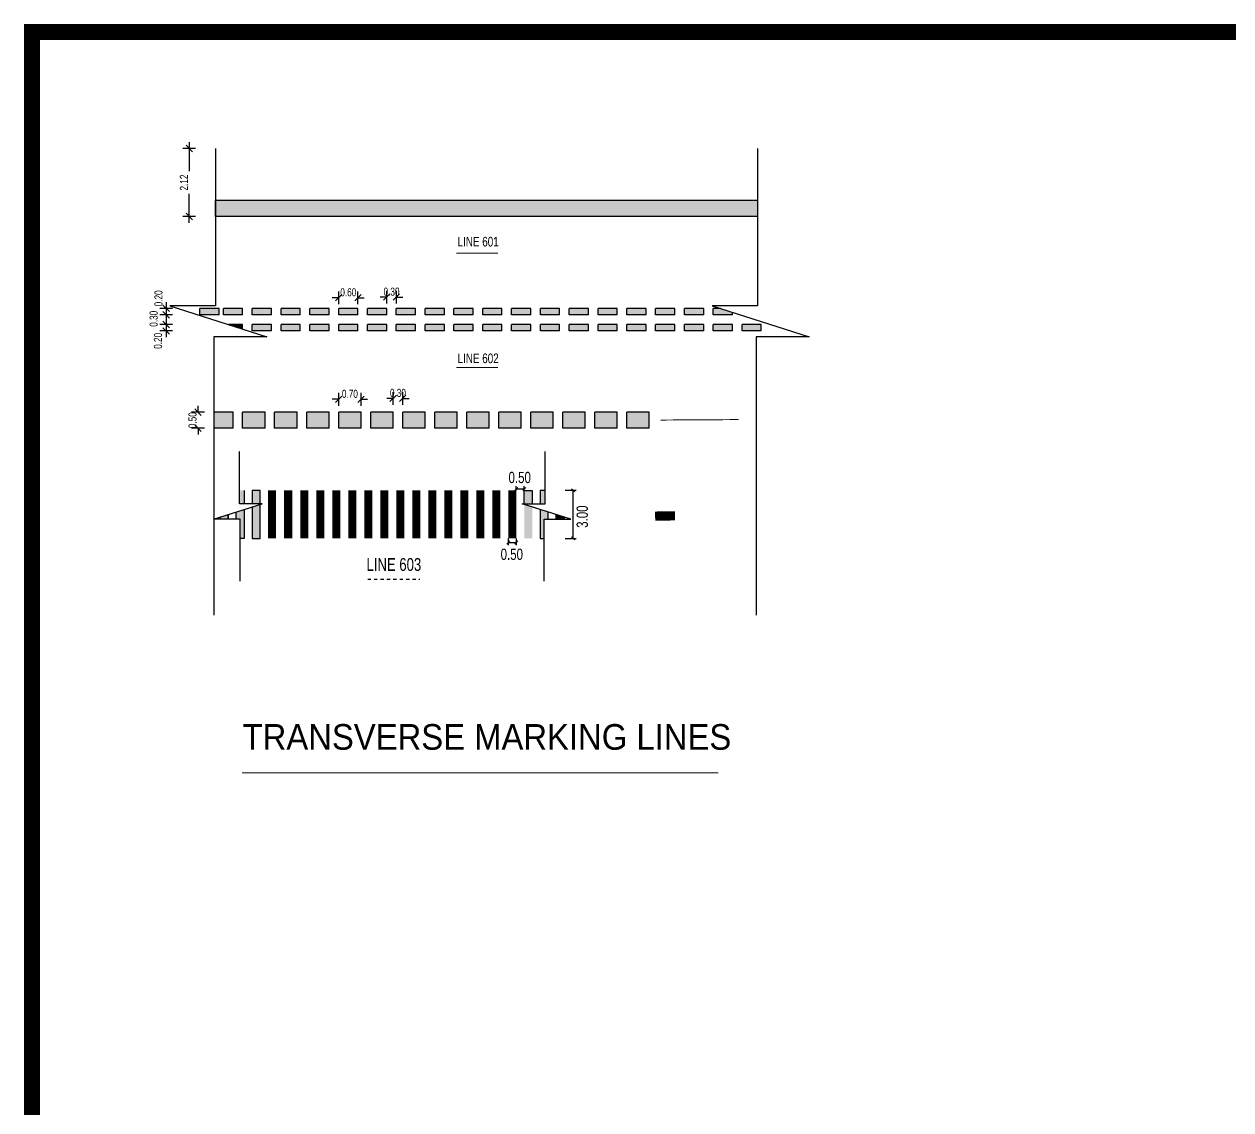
# Model space of a CAD drawing. Header units: metres. Extents: x 427982 to 431722, y 2905273 to 2906993.
# Drawn here: x 430041.7 to 430418.6, y 2906294.7 to 2906633.9 of the extents above; entities that cross this region are included whole.
import ezdxf
from ezdxf.lldxf.tags import DXFTag

# ---------------------------------------------------------------- set-up
doc = ezdxf.new("R2010")
doc.units = ezdxf.units.M
for name, pattern in [('604', [0.9, 0, -0.2, 0.7]), ('PEDESTRIAN_0_5_0_5', [1, 0.5, -0.5]), ('TI-620 150-200', [2, 1, -1])]:
    doc.linetypes.add(name, pattern=pattern)
for name, color, linetype in [('6_HAHI_Hatch Details 1.1', 7, 'Continuous'), ('MARKING', 7, 'Continuous'), ('SGN', 4, 'Continuous'), ('TI-DETAILS', 7, 'Continuous'), ('TI-Dim 1000', 7, 'Continuous'), ('TI-MARKING', 7, 'Continuous'), ('TI-Text', 7, 'TI_PV')]:
    doc.layers.add(name, color=color, linetype=linetype)
doc.layers.add('ART-MARKING', color=7, linetype='Continuous', lineweight=0)
doc.styles.add('DIM', font='simplex.shx')
doc.styles.add('JEREC', font='swisscl.ttf')
tags = doc.linetypes.add('TI_PV', pattern='A,48.055559,-0.517141,["P V",DIM,S=1.25,R=0,X=0,Y=-0.588432],-4.036816,22.390484', length=75).pattern_tags.tags
tags[6] = DXFTag(74, 10)
doc.dimstyles.new('TI 1000', dxfattribs={"dimtxt": 1.5, "dimasz": 1.25, "dimexe": 0.5, "dimexo": 0.5, "dimgap": 1, "dimtad": 0, "dimzin": 0, "dimdsep": 46, "dimtxsty": 'DIM', "dimblk": 'OBLIQUE', "dimcen": 0, "dimdle": 0.5, "dimclrd": 256, "dimclre": 256, "dimclrt": 256, "dimadec": 0, "dimazin": 0, "dimtfac": 1, "dimtix": 1, "dimtofl": 0, "dimtmove": 2, "dimatfit": 3, "dimldrblk": 'OBLIQUE', "dimfxl": 1, "dimfxlon": 1, "dimtvp": 0.666667, "dimtolj": 1, "dimtzin": 0, "dimlwd": -1, "dimlwe": -1, "dimarcsym": 0})

# ---------------------------------------------------------------- blocks, each defined once
blk = doc.blocks.new('_OBLIQUE')
at = {"color": 0, "linetype": 'ByBlock'}
blk.add_line((-0.5, -0.5), (0.5, 0.5), dxfattribs=at)
blk = doc.blocks.new('*D202')
at = {"layer": 'Defpoints', "color": 0, "transparency": 16777216}
for p in [(430101.41, 2906595.07), (430093.25, 2906573.82), (430101.41, 2906573.82)]:
    blk.add_point(p, dxfattribs=at)
at = {"layer": 'TI-Dim 1000', "transparency": 16777216}
for p, q in [((430093.25, 2906597.07), (430093.25, 2906588.01)), ((430095.25, 2906595.07), (430091.25, 2906595.07)), ((430093.25, 2906571.82), (430093.25, 2906580.87)), ((430095.25, 2906573.82), (430091.25, 2906573.82))]:
    blk.add_line(p, q, dxfattribs=at)
at = {"layer": 'TI-Dim 1000', "transparency": 16777216, "xscale": 2, "yscale": 2, "zscale": 2}
for p, rotation in [((430093.25, 2906595.07), 90), ((430093.25, 2906573.82), 270)]:
    blk.add_blockref('_OBLIQUE', p, dxfattribs=dict(at, rotation=rotation))
at = {"layer": 'TI-Dim 1000', "transparency": 16777216, "insert": (430091.57, 2906584.44), "char_height": 2.5, "attachment_point": 5, "rotation": 90, "style": 'JEREC'}
blk.add_mtext('\\A1;2.12', dxfattribs=at)
blk = doc.blocks.new('*D203')
at = {"layer": 'Defpoints', "color": 0, "transparency": 16777216}
for p in [(430145.94, 2906548.42), (430139.94, 2906545.08), (430145.94, 2906545.08)]:
    blk.add_point(p, dxfattribs=at)
at = {"layer": 'TI-Dim 1000', "transparency": 16777216}
for p, q in [((430139.94, 2906548.42), (430137.94, 2906548.42)), ((430139.94, 2906546.42), (430139.94, 2906550.42)), ((430145.94, 2906546.42), (430145.94, 2906550.42)), ((430145.94, 2906548.42), (430147.94, 2906548.42))]:
    blk.add_line(p, q, dxfattribs=at)
at = {"layer": 'TI-Dim 1000', "transparency": 16777216, "xscale": 2, "yscale": 2, "zscale": 2}
blk.add_blockref('_OBLIQUE', (430139.94, 2906548.42), dxfattribs=at)
at = {"layer": 'TI-Dim 1000', "transparency": 16777216, "xscale": 2, "yscale": 2, "zscale": 2, "rotation": 180}
blk.add_blockref('_OBLIQUE', (430145.94, 2906548.42), dxfattribs=at)
at = {"layer": 'TI-Dim 1000', "transparency": 16777216, "insert": (430142.94, 2906550.12), "char_height": 2.5, "attachment_point": 5, "style": 'JEREC'}
blk.add_mtext('\\A1;0.60', dxfattribs=at)
blk = doc.blocks.new('*D204')
at = {"layer": 'Defpoints', "color": 0, "transparency": 16777216}
for p in [(430157.94, 2906548.63), (430154.94, 2906545.08), (430157.94, 2906545.08)]:
    blk.add_point(p, dxfattribs=at)
at = {"layer": 'TI-Dim 1000', "transparency": 16777216}
for p, q in [((430154.94, 2906548.63), (430152.94, 2906548.63)), ((430154.94, 2906546.63), (430154.94, 2906550.63)), ((430157.94, 2906546.63), (430157.94, 2906550.63)), ((430157.94, 2906548.63), (430159.94, 2906548.63))]:
    blk.add_line(p, q, dxfattribs=at)
at = {"layer": 'TI-Dim 1000', "transparency": 16777216, "xscale": 2, "yscale": 2, "zscale": 2}
blk.add_blockref('_OBLIQUE', (430154.94, 2906548.63), dxfattribs=at)
at = {"layer": 'TI-Dim 1000', "transparency": 16777216, "xscale": 2, "yscale": 2, "zscale": 2, "rotation": 180}
blk.add_blockref('_OBLIQUE', (430157.94, 2906548.63), dxfattribs=at)
at = {"layer": 'TI-Dim 1000', "transparency": 16777216, "insert": (430156.44, 2906550.33), "char_height": 2.5, "attachment_point": 5, "style": 'JEREC'}
blk.add_mtext('\\A1;0.30', dxfattribs=at)
blk = doc.blocks.new('*D205')
at = {"layer": 'Defpoints', "color": 0, "transparency": 16777216}
for p in [(430118.94, 2906545.08), (430086.05, 2906543.08), (430118.94, 2906543.08)]:
    blk.add_point(p, dxfattribs=at)
at = {"layer": 'TI-MARKING', "transparency": 16777216}
for p, q in [((430088.05, 2906545.08), (430084.05, 2906545.08)), ((430086.05, 2906547.08), (430086.05, 2906541.08)), ((430088.05, 2906543.08), (430084.05, 2906543.08))]:
    blk.add_line(p, q, dxfattribs=at)
at = {"layer": 'TI-MARKING', "transparency": 16777216, "xscale": 2, "yscale": 2, "zscale": 2}
for p, rotation in [((430086.05, 2906545.08), 90), ((430086.05, 2906543.08), 270)]:
    blk.add_blockref('_OBLIQUE', p, dxfattribs=dict(at, rotation=rotation))
at = {"layer": 'TI-MARKING', "transparency": 16777216, "insert": (430083.65, 2906548.24), "char_height": 2.5, "attachment_point": 5, "rotation": 90, "style": 'JEREC'}
blk.add_mtext('\\A1;0.20', dxfattribs=at)
blk = doc.blocks.new('*D206')
at = {"layer": 'Defpoints', "color": 0, "transparency": 16777216}
for p in [(430118.94, 2906543.08), (430086.05, 2906540.08), (430118.94, 2906540.08)]:
    blk.add_point(p, dxfattribs=at)
at = {"layer": 'TI-MARKING', "transparency": 16777216}
for p, q in [((430086.05, 2906545.08), (430086.05, 2906538.08)), ((430088.05, 2906543.08), (430084.05, 2906543.08)), ((430088.05, 2906540.08), (430084.05, 2906540.08))]:
    blk.add_line(p, q, dxfattribs=at)
at = {"layer": 'TI-MARKING', "transparency": 16777216, "xscale": 2, "yscale": 2, "zscale": 2}
for p, rotation in [((430086.05, 2906543.08), 90), ((430086.05, 2906540.08), 270)]:
    blk.add_blockref('_OBLIQUE', p, dxfattribs=dict(at, rotation=rotation))
at = {"layer": 'TI-MARKING', "transparency": 16777216, "insert": (430082.14, 2906541.86), "char_height": 2.5, "attachment_point": 5, "rotation": 90, "style": 'JEREC'}
blk.add_mtext('\\A1;0.30', dxfattribs=at)
blk = doc.blocks.new('*D207')
at = {"layer": 'Defpoints', "color": 0, "transparency": 16777216}
for p in [(430086.05, 2906538.08), (430118.94, 2906540.08), (430118.94, 2906538.08)]:
    blk.add_point(p, dxfattribs=at)
at = {"layer": 'TI-MARKING', "transparency": 16777216}
for p, q in [((430086.05, 2906542.08), (430086.05, 2906536.08)), ((430088.05, 2906540.08), (430084.05, 2906540.08)), ((430088.05, 2906538.08), (430084.05, 2906538.08))]:
    blk.add_line(p, q, dxfattribs=at)
at = {"layer": 'TI-MARKING', "transparency": 16777216, "xscale": 2, "yscale": 2, "zscale": 2}
for p, rotation in [((430086.05, 2906540.08), 90), ((430086.05, 2906538.08), 270)]:
    blk.add_blockref('_OBLIQUE', p, dxfattribs=dict(at, rotation=rotation))
at = {"layer": 'TI-MARKING', "transparency": 16777216, "insert": (430083.49, 2906534.96), "char_height": 2.5, "attachment_point": 5, "rotation": 90, "style": 'JEREC'}
blk.add_mtext('\\A1;0.20', dxfattribs=at)
blk = doc.blocks.new('*D208')
at = {"layer": 'Defpoints', "color": 0, "transparency": 16777216}
for p in [(430100.96, 2906512.67), (430096, 2906507.67), (430100.96, 2906507.67)]:
    blk.add_point(p, dxfattribs=at)
at = {"layer": 'TI-Dim 1000', "transparency": 16777216}
for p, q in [((430096, 2906512.67), (430096, 2906514.67)), ((430098, 2906512.67), (430094, 2906512.67)), ((430098, 2906507.67), (430094, 2906507.67)), ((430096, 2906507.67), (430096, 2906505.67))]:
    blk.add_line(p, q, dxfattribs=at)
at = {"layer": 'TI-Dim 1000', "transparency": 16777216, "xscale": 2, "yscale": 2, "zscale": 2}
for p, rotation in [((430096, 2906512.67), 270), ((430096, 2906507.67), 90)]:
    blk.add_blockref('_OBLIQUE', p, dxfattribs=dict(at, rotation=rotation))
at = {"layer": 'TI-Dim 1000', "transparency": 16777216, "insert": (430094.29, 2906510.17), "char_height": 2.5, "attachment_point": 5, "rotation": 90, "style": 'JEREC'}
blk.add_mtext('\\A1;0.50', dxfattribs=at)
blk = doc.blocks.new('*D209')
at = {"layer": 'Defpoints', "color": 0, "transparency": 16777216}
for p in [(430146.94, 2906516.69), (430139.94, 2906512.67), (430146.94, 2906512.67)]:
    blk.add_point(p, dxfattribs=at)
at = {"layer": 'TI-Dim 1000', "transparency": 16777216}
for p, q in [((430139.94, 2906514.69), (430139.94, 2906518.69)), ((430146.94, 2906514.69), (430146.94, 2906518.69)), ((430139.94, 2906516.69), (430137.94, 2906516.69)), ((430146.94, 2906516.69), (430148.94, 2906516.69))]:
    blk.add_line(p, q, dxfattribs=at)
at = {"layer": 'TI-Dim 1000', "transparency": 16777216, "xscale": 2, "yscale": 2, "zscale": 2}
blk.add_blockref('_OBLIQUE', (430139.94, 2906516.69), dxfattribs=at)
at = {"layer": 'TI-Dim 1000', "transparency": 16777216, "xscale": 2, "yscale": 2, "zscale": 2, "rotation": 180}
blk.add_blockref('_OBLIQUE', (430146.94, 2906516.69), dxfattribs=at)
at = {"layer": 'TI-Dim 1000', "transparency": 16777216, "insert": (430143.44, 2906518.4), "char_height": 2.5, "attachment_point": 5, "style": 'JEREC'}
blk.add_mtext('\\A1;0.70', dxfattribs=at)
blk = doc.blocks.new('*D210')
at = {"layer": 'Defpoints', "color": 0, "transparency": 16777216}
for p in [(430159.94, 2906516.97), (430156.94, 2906512.67), (430159.94, 2906512.67)]:
    blk.add_point(p, dxfattribs=at)
at = {"layer": 'TI-Dim 1000', "transparency": 16777216}
for p, q in [((430156.94, 2906514.97), (430156.94, 2906518.97)), ((430159.94, 2906514.97), (430159.94, 2906518.97)), ((430156.94, 2906516.97), (430154.94, 2906516.97)), ((430159.94, 2906516.97), (430161.94, 2906516.97))]:
    blk.add_line(p, q, dxfattribs=at)
at = {"layer": 'TI-Dim 1000', "transparency": 16777216, "xscale": 2, "yscale": 2, "zscale": 2}
blk.add_blockref('_OBLIQUE', (430156.94, 2906516.97), dxfattribs=at)
at = {"layer": 'TI-Dim 1000', "transparency": 16777216, "xscale": 2, "yscale": 2, "zscale": 2, "rotation": 180}
blk.add_blockref('_OBLIQUE', (430159.94, 2906516.97), dxfattribs=at)
at = {"layer": 'TI-Dim 1000', "transparency": 16777216, "insert": (430158.44, 2906518.68), "char_height": 2.5, "attachment_point": 5, "style": 'JEREC'}
blk.add_mtext('\\A1;0.30', dxfattribs=at)

msp = doc.modelspace()

# ---------------------------------------------------------------- hatches: boundary and pattern name
at = {"layer": '6_HAHI_Hatch Details 1.1'}
h = msp.add_hatch(color=256, dxfattribs=at)
h.dxf.hatch_style = 1
h.paths.add_polyline_path([(430105.386, 2906480.661), (430102.886, 2906479.862), (430102.886, 2906479.214), (430105.386, 2906479.214)])
h.paths.add_polyline_path([(430115.386, 2906488.244), (430112.886, 2906488.244), (430112.886, 2906484.054), (430115.386, 2906484.054)])
h = msp.add_hatch(color=256, dxfattribs=at)
h.dxf.hatch_style = 1
h.paths.add_polyline_path([(430110.386, 2906484.054), (430108.911, 2906484.054), (430108.911, 2906488.244), (430110.386, 2906488.244)])
h.paths.add_polyline_path([(430109.136, 2906473.244), (430109.136, 2906479.214), (430107.886, 2906479.214), (430107.886, 2906481.459), (430110.386, 2906482.258), (430110.386, 2906473.244)])
h = msp.add_hatch(color=256, dxfattribs=at)
h.dxf.hatch_style = 1
h.paths.add_polyline_path([(430200.404, 2906483.057), (430197.904, 2906483.856), (430197.904, 2906473.244), (430200.404, 2906473.244)])
h.paths.add_polyline_path([(430200.404, 2906488.244), (430197.904, 2906488.244), (430197.904, 2906484.054), (430200.404, 2906484.054)])
h = msp.add_hatch(color=256, dxfattribs=at)
h.dxf.hatch_style = 1
h.paths.add_polyline_path([(430202.904, 2906484.054), (430204.379, 2906484.054), (430204.379, 2906488.244), (430202.904, 2906488.244)])
h.paths.add_polyline_path([(430204.154, 2906473.244), (430204.154, 2906479.214), (430205.404, 2906479.214), (430205.404, 2906481.459), (430202.904, 2906482.258), (430202.904, 2906473.244)])
h = msp.add_hatch(color=256, dxfattribs=at)
h.dxf.hatch_style = 1
h.paths.add_polyline_path([(430112.886, 2906473.244), (430115.386, 2906473.244), (430115.386, 2906483.856), (430112.886, 2906483.057)])
h = msp.add_hatch(color=256, dxfattribs=at)
h.dxf.hatch_style = 1
h.paths.add_polyline_path([(430210.404, 2906479.862), (430207.904, 2906480.661), (430207.904, 2906479.214), (430210.404, 2906479.214)])
at = {"layer": 'TI-MARKING'}
h = msp.add_hatch(color=256, dxfattribs=at)
h.dxf.hatch_style = 1
h.paths.add_polyline_path([(430101.41, 2906578.821), (430101.41, 2906573.821), (430270.756, 2906573.821), (430270.756, 2906578.821)])
h = msp.add_hatch(color=256, dxfattribs=at)
h.dxf.hatch_style = 1
h.paths.add_polyline_path([(430102.59, 2906543.076), (430102.59, 2906545.076), (430096.59, 2906545.076), (430096.59, 2906543.076)])
h = msp.add_hatch(color=256, dxfattribs=at)
h.dxf.hatch_style = 1
h.paths.add_polyline_path([(430109.936, 2906543.076), (430109.936, 2906545.076), (430103.936, 2906545.076), (430103.936, 2906543.076)])
h = msp.add_hatch(color=256, dxfattribs=at)
h.dxf.hatch_style = 1
h.paths.add_polyline_path([(430118.936, 2906543.076), (430118.936, 2906545.076), (430112.936, 2906545.076), (430112.936, 2906543.076)])
h = msp.add_hatch(color=256, dxfattribs=at)
h.dxf.hatch_style = 1
h.paths.add_polyline_path([(430127.936, 2906543.076), (430127.936, 2906545.076), (430121.936, 2906545.076), (430121.936, 2906543.076)])
h = msp.add_hatch(color=256, dxfattribs=at)
h.dxf.hatch_style = 1
h.paths.add_polyline_path([(430136.936, 2906543.076), (430136.936, 2906545.076), (430130.936, 2906545.076), (430130.936, 2906543.076)])
h = msp.add_hatch(color=256, dxfattribs=at)
h.dxf.hatch_style = 1
h.paths.add_polyline_path([(430145.936, 2906543.076), (430145.936, 2906545.076), (430139.936, 2906545.076), (430139.936, 2906543.076)])
h = msp.add_hatch(color=256, dxfattribs=at)
h.dxf.hatch_style = 1
h.paths.add_polyline_path([(430154.936, 2906543.076), (430154.936, 2906545.076), (430148.936, 2906545.076), (430148.936, 2906543.076)])
h = msp.add_hatch(color=256, dxfattribs=at)
h.dxf.hatch_style = 1
h.paths.add_polyline_path([(430163.936, 2906543.076), (430163.936, 2906545.076), (430157.936, 2906545.076), (430157.936, 2906543.076)])
h = msp.add_hatch(color=256, dxfattribs=at)
h.dxf.hatch_style = 1
h.paths.add_polyline_path([(430172.936, 2906543.076), (430172.936, 2906545.076), (430166.936, 2906545.076), (430166.936, 2906543.076)])
h = msp.add_hatch(color=256, dxfattribs=at)
h.dxf.hatch_style = 1
h.paths.add_polyline_path([(430181.936, 2906543.076), (430181.936, 2906545.076), (430175.936, 2906545.076), (430175.936, 2906543.076)])
h = msp.add_hatch(color=256, dxfattribs=at)
h.dxf.hatch_style = 1
h.paths.add_polyline_path([(430190.936, 2906543.076), (430190.936, 2906545.076), (430184.936, 2906545.076), (430184.936, 2906543.076)])
h = msp.add_hatch(color=256, dxfattribs=at)
h.dxf.hatch_style = 1
h.paths.add_polyline_path([(430199.936, 2906543.076), (430199.936, 2906545.076), (430193.936, 2906545.076), (430193.936, 2906543.076)])
h = msp.add_hatch(color=256, dxfattribs=at)
h.dxf.hatch_style = 1
h.paths.add_polyline_path([(430208.936, 2906543.076), (430208.936, 2906545.076), (430202.936, 2906545.076), (430202.936, 2906543.076)])
h = msp.add_hatch(color=256, dxfattribs=at)
h.dxf.hatch_style = 1
h.paths.add_polyline_path([(430217.936, 2906543.076), (430217.936, 2906545.076), (430211.936, 2906545.076), (430211.936, 2906543.076)])
h = msp.add_hatch(color=256, dxfattribs=at)
h.dxf.hatch_style = 1
h.paths.add_polyline_path([(430226.936, 2906543.076), (430226.936, 2906545.076), (430220.936, 2906545.076), (430220.936, 2906543.076)])
h = msp.add_hatch(color=256, dxfattribs=at)
h.dxf.hatch_style = 1
h.paths.add_polyline_path([(430235.936, 2906543.076), (430235.936, 2906545.076), (430229.936, 2906545.076), (430229.936, 2906543.076)])
h = msp.add_hatch(color=256, dxfattribs=at)
h.dxf.hatch_style = 1
h.paths.add_polyline_path([(430244.936, 2906543.076), (430244.936, 2906545.076), (430238.936, 2906545.076), (430238.936, 2906543.076)])
h = msp.add_hatch(color=256, dxfattribs=at)
h.dxf.hatch_style = 1
h.paths.add_polyline_path([(430253.936, 2906543.076), (430253.936, 2906545.076), (430247.936, 2906545.076), (430247.936, 2906543.076)])
h = msp.add_hatch(color=256, dxfattribs=at)
h.dxf.hatch_style = 1
h.paths.add_polyline_path([(430262.936, 2906543.895), (430259.24, 2906545.076), (430256.936, 2906545.076), (430256.936, 2906543.076), (430262.936, 2906543.076)])
h = msp.add_hatch(color=256, dxfattribs=at)
h.dxf.hatch_style = 1
h.paths.add_polyline_path([(430105.54, 2906540.076), (430109.936, 2906538.672), (430109.936, 2906540.076)])
h = msp.add_hatch(color=256, dxfattribs=at)
h.dxf.hatch_style = 1
h.paths.add_polyline_path([(430118.936, 2906538.076), (430118.936, 2906540.076), (430112.936, 2906540.076), (430112.936, 2906538.076)])
h = msp.add_hatch(color=256, dxfattribs=at)
h.dxf.hatch_style = 1
h.paths.add_polyline_path([(430127.936, 2906538.076), (430127.936, 2906540.076), (430121.936, 2906540.076), (430121.936, 2906538.076)])
h = msp.add_hatch(color=256, dxfattribs=at)
h.dxf.hatch_style = 1
h.paths.add_polyline_path([(430136.936, 2906538.076), (430136.936, 2906540.076), (430130.936, 2906540.076), (430130.936, 2906538.076)])
h = msp.add_hatch(color=256, dxfattribs=at)
h.dxf.hatch_style = 1
h.paths.add_polyline_path([(430145.936, 2906538.076), (430145.936, 2906540.076), (430139.936, 2906540.076), (430139.936, 2906538.076)])
h = msp.add_hatch(color=256, dxfattribs=at)
h.dxf.hatch_style = 1
h.paths.add_polyline_path([(430154.936, 2906538.076), (430154.936, 2906540.076), (430148.936, 2906540.076), (430148.936, 2906538.076)])
h = msp.add_hatch(color=256, dxfattribs=at)
h.dxf.hatch_style = 1
h.paths.add_polyline_path([(430163.936, 2906538.076), (430163.936, 2906540.076), (430157.936, 2906540.076), (430157.936, 2906538.076)])
h = msp.add_hatch(color=256, dxfattribs=at)
h.dxf.hatch_style = 1
h.paths.add_polyline_path([(430172.936, 2906538.076), (430172.936, 2906540.076), (430166.936, 2906540.076), (430166.936, 2906538.076)])
h = msp.add_hatch(color=256, dxfattribs=at)
h.dxf.hatch_style = 1
h.paths.add_polyline_path([(430181.936, 2906538.076), (430181.936, 2906540.076), (430175.936, 2906540.076), (430175.936, 2906538.076)])
h = msp.add_hatch(color=256, dxfattribs=at)
h.dxf.hatch_style = 1
h.paths.add_polyline_path([(430190.936, 2906538.076), (430190.936, 2906540.076), (430184.936, 2906540.076), (430184.936, 2906538.076)])
h = msp.add_hatch(color=256, dxfattribs=at)
h.dxf.hatch_style = 1
h.paths.add_polyline_path([(430199.936, 2906538.076), (430199.936, 2906540.076), (430193.936, 2906540.076), (430193.936, 2906538.076)])
h = msp.add_hatch(color=256, dxfattribs=at)
h.dxf.hatch_style = 1
h.paths.add_polyline_path([(430208.936, 2906538.076), (430208.936, 2906540.076), (430202.936, 2906540.076), (430202.936, 2906538.076)])
h = msp.add_hatch(color=256, dxfattribs=at)
h.dxf.hatch_style = 1
h.paths.add_polyline_path([(430217.936, 2906538.076), (430217.936, 2906540.076), (430211.936, 2906540.076), (430211.936, 2906538.076)])
h = msp.add_hatch(color=256, dxfattribs=at)
h.dxf.hatch_style = 1
h.paths.add_polyline_path([(430226.936, 2906538.076), (430226.936, 2906540.076), (430220.936, 2906540.076), (430220.936, 2906538.076)])
h = msp.add_hatch(color=256, dxfattribs=at)
h.dxf.hatch_style = 1
h.paths.add_polyline_path([(430235.936, 2906538.076), (430235.936, 2906540.076), (430229.936, 2906540.076), (430229.936, 2906538.076)])
h = msp.add_hatch(color=256, dxfattribs=at)
h.dxf.hatch_style = 1
h.paths.add_polyline_path([(430244.936, 2906538.076), (430244.936, 2906540.076), (430238.936, 2906540.076), (430238.936, 2906538.076)])
h = msp.add_hatch(color=256, dxfattribs=at)
h.dxf.hatch_style = 1
h.paths.add_polyline_path([(430253.936, 2906538.076), (430253.936, 2906540.076), (430247.936, 2906540.076), (430247.936, 2906538.076)])
h = msp.add_hatch(color=256, dxfattribs=at)
h.dxf.hatch_style = 1
h.paths.add_polyline_path([(430262.936, 2906538.076), (430262.936, 2906540.076), (430256.936, 2906540.076), (430256.936, 2906538.076)])
h = msp.add_hatch(color=256, dxfattribs=at)
h.dxf.hatch_style = 1
h.paths.add_polyline_path([(430271.936, 2906538.076), (430271.936, 2906540.076), (430265.936, 2906540.076), (430265.936, 2906538.076)])
h = msp.add_hatch(color=256, dxfattribs=at)
h.dxf.hatch_style = 1
h.paths.add_polyline_path([(430100.96, 2906512.671), (430100.96, 2906507.671), (430106.936, 2906507.671), (430106.936, 2906512.671)])
h = msp.add_hatch(color=256, dxfattribs=at)
h.dxf.hatch_style = 1
h.paths.add_polyline_path([(430116.936, 2906512.671), (430109.936, 2906512.671), (430109.936, 2906507.671), (430116.936, 2906507.671)])
h = msp.add_hatch(color=256, dxfattribs=at)
h.dxf.hatch_style = 1
h.paths.add_polyline_path([(430126.936, 2906512.671), (430119.936, 2906512.671), (430119.936, 2906507.671), (430126.936, 2906507.671)])
h = msp.add_hatch(color=256, dxfattribs=at)
h.dxf.hatch_style = 1
h.paths.add_polyline_path([(430136.936, 2906512.671), (430129.936, 2906512.671), (430129.936, 2906507.671), (430136.936, 2906507.671)])
h = msp.add_hatch(color=256, dxfattribs=at)
h.dxf.hatch_style = 1
h.paths.add_polyline_path([(430146.936, 2906512.671), (430139.936, 2906512.671), (430139.936, 2906507.671), (430146.936, 2906507.671)])
h = msp.add_hatch(color=256, dxfattribs=at)
h.dxf.hatch_style = 1
h.paths.add_polyline_path([(430156.936, 2906512.671), (430149.936, 2906512.671), (430149.936, 2906507.671), (430156.936, 2906507.671)])
h = msp.add_hatch(color=256, dxfattribs=at)
h.dxf.hatch_style = 1
h.paths.add_polyline_path([(430166.936, 2906512.671), (430159.936, 2906512.671), (430159.936, 2906507.671), (430166.936, 2906507.671)])
h = msp.add_hatch(color=256, dxfattribs=at)
h.dxf.hatch_style = 1
h.paths.add_polyline_path([(430176.936, 2906512.671), (430169.936, 2906512.671), (430169.936, 2906507.671), (430176.936, 2906507.671)])
h = msp.add_hatch(color=256, dxfattribs=at)
h.dxf.hatch_style = 1
h.paths.add_polyline_path([(430186.936, 2906512.671), (430179.936, 2906512.671), (430179.936, 2906507.671), (430186.936, 2906507.671)])
h = msp.add_hatch(color=256, dxfattribs=at)
h.dxf.hatch_style = 1
h.paths.add_polyline_path([(430196.936, 2906512.671), (430189.936, 2906512.671), (430189.936, 2906507.671), (430196.936, 2906507.671)])
h = msp.add_hatch(color=256, dxfattribs=at)
h.dxf.hatch_style = 1
h.paths.add_polyline_path([(430206.936, 2906512.671), (430199.936, 2906512.671), (430199.936, 2906507.671), (430206.936, 2906507.671)])
h = msp.add_hatch(color=256, dxfattribs=at)
h.dxf.hatch_style = 1
h.paths.add_polyline_path([(430216.936, 2906512.671), (430209.936, 2906512.671), (430209.936, 2906507.671), (430216.936, 2906507.671)])
h = msp.add_hatch(color=256, dxfattribs=at)
h.dxf.hatch_style = 1
h.paths.add_polyline_path([(430226.936, 2906512.671), (430219.936, 2906512.671), (430219.936, 2906507.671), (430226.936, 2906507.671)])
h = msp.add_hatch(color=256, dxfattribs=at)
h.dxf.hatch_style = 1
h.paths.add_polyline_path([(430236.936, 2906512.671), (430229.936, 2906512.671), (430229.936, 2906507.671), (430236.936, 2906507.671)])

# ---------------------------------------------------------------- linework, layer by layer
for p, q in [((430110.386, 2906488.244), (430110.386, 2906484.054)), ((430195.404, 2906488.244), (430195.404, 2906489.557)), ((430197.904, 2906488.657), (430195.404, 2906488.657)), ((430197.904, 2906488.244), (430197.904, 2906489.557)), ((430204.379, 2906488.244), (430202.904, 2906488.244)), ((430202.904, 2906488.244), (430202.904, 2906484.054)), ((430213.172, 2906473.244), (430213.172, 2906488.244)), ((430192.904, 2906473.244), (430192.904, 2906471.065)), ((430195.404, 2906473.244), (430195.404, 2906471.065)), ((430210.717, 2906473.244), (430214.072, 2906473.244)), ((430192.904, 2906471.965), (430195.404, 2906471.965))]:
    msp.add_line(p, q)
for points in [[(430115.386, 2906484.054), (430115.386, 2906488.244), (430112.886, 2906488.244), (430112.886, 2906484.054)], [(430197.904, 2906484.054), (430197.904, 2906488.244), (430200.404, 2906488.244), (430200.404, 2906484.054)], [(430107.886, 2906479.214), (430107.886, 2906481.459)], [(430110.386, 2906482.258), (430110.386, 2906473.244), (430109.136, 2906473.244)], [(430112.886, 2906483.057), (430112.886, 2906473.244), (430115.386, 2906473.244), (430115.386, 2906483.856)], [(430202.904, 2906482.258), (430202.904, 2906473.244), (430204.154, 2906473.244)], [(430205.404, 2906479.214), (430205.404, 2906481.459)]]:
    msp.add_lwpolyline(points)
at = {"const_width": 2.5, "flags": 128}
for points in [[(430119.154, 2906488.244), (430119.154, 2906473.244)], [(430124.154, 2906488.244), (430124.154, 2906473.244)], [(430129.154, 2906488.244), (430129.154, 2906473.244)], [(430134.154, 2906488.244), (430134.154, 2906473.244)], [(430139.154, 2906488.244), (430139.154, 2906473.244)], [(430144.154, 2906488.244), (430144.154, 2906473.244)], [(430149.154, 2906488.244), (430149.154, 2906473.244)], [(430154.154, 2906488.244), (430154.154, 2906473.244)], [(430159.154, 2906488.244), (430159.154, 2906473.244)], [(430164.154, 2906488.244), (430164.154, 2906473.244)], [(430169.154, 2906488.244), (430169.154, 2906473.244)], [(430174.154, 2906488.244), (430174.154, 2906473.244)], [(430179.154, 2906488.244), (430179.154, 2906473.244)], [(430184.154, 2906488.244), (430184.154, 2906473.244)], [(430189.154, 2906488.244), (430189.154, 2906473.244)], [(430194.154, 2906488.244), (430194.154, 2906473.244)]]:
    msp.add_lwpolyline(points, dxfattribs=at)
at = {"flags": 128}
for points in [[(430214.072, 2906488.244), (430210.717, 2906488.244)], [(430105.386, 2906480.661), (430105.386, 2906479.214)], [(430105.386, 2906479.214), (430105.386, 2906480.661)], [(430207.904, 2906480.661), (430207.904, 2906479.214)], [(430207.904, 2906479.214), (430207.904, 2906480.661)], [(430102.886, 2906479.862), (430102.886, 2906479.214)], [(430210.404, 2906479.862), (430210.404, 2906479.214)]]:
    msp.add_lwpolyline(points, dxfattribs=at)
at = {"layer": 'ART-MARKING', "linetype": '604', "ltscale": 1.2, "const_width": 0.3, "flags": 128}
msp.add_lwpolyline([(430240.526, 2906510.212), (430264.823, 2906510.355)], dxfattribs=at)
at = {"layer": 'MARKING', "linetype": 'PEDESTRIAN_0_5_0_5', "const_width": 2.855, "flags": 128}
msp.add_lwpolyline([(430244.973, 2906480.267), (430238.779, 2906480.203)], dxfattribs=at)
at = {"layer": 'SGN'}
for p, q in [((430101.41, 2906573.821), (430101.41, 2906578.821)), ((430270.756, 2906578.821), (430270.756, 2906573.821)), ((430136.936, 2906543.076), (430136.936, 2906545.076)), ((430157.936, 2906543.076), (430157.936, 2906545.076)), ((430136.936, 2906538.076), (430136.936, 2906540.076)), ((430157.936, 2906538.076), (430157.936, 2906540.076))]:
    msp.add_line(p, q, dxfattribs=at)
at = {"layer": 'TI-DETAILS', "color": 0, "linetype": 'ByBlock', "lineweight": -2}
for p, q in [((430194.904, 2906488.157), (430195.904, 2906489.157)), ((430197.404, 2906488.157), (430198.404, 2906489.157)), ((430213.672, 2906487.744), (430212.672, 2906488.744)), ((430212.672, 2906473.744), (430213.672, 2906472.744)), ((430192.404, 2906471.465), (430193.404, 2906472.465)), ((430194.904, 2906471.465), (430195.904, 2906472.465))]:
    msp.add_line(p, q, dxfattribs=at)
at = {"layer": 'TI-DETAILS', "linetype": 'TI-620 150-200'}
msp.add_line((430149.001, 2906460.447), (430165.262, 2906460.447), dxfattribs=at)
at = {"layer": 'TI-DETAILS', "color": 7}
for points in [[(430109.136, 2906459.834), (430109.136, 2906479.214), (430100.86, 2906479.214), (430116.005, 2906484.054), (430108.911, 2906484.054), (430108.911, 2906500.409)], [(430204.154, 2906459.834), (430204.154, 2906479.214), (430212.43, 2906479.214), (430197.285, 2906484.054), (430204.379, 2906484.054), (430204.379, 2906500.409)]]:
    msp.add_lwpolyline(points, dxfattribs=at)
at = {"layer": 'TI-Dim 1000'}
for p, q in [((430101.41, 2906595.066), (430101.41, 2906545.931)), ((430270.756, 2906595.066), (430270.756, 2906545.931)), ((430101.41, 2906545.931), (430087.221, 2906545.931)), ((430087.221, 2906545.931), (430117.512, 2906536.25)), ((430256.567, 2906545.931), (430286.857, 2906536.25)), ((430117.512, 2906536.25), (430100.96, 2906536.25)), ((430100.96, 2906536.25), (430100.96, 2906449.269)), ((430286.857, 2906536.25), (430270.306, 2906536.25)), ((430270.306, 2906536.25), (430270.306, 2906449.269))]:
    msp.add_line(p, q, dxfattribs=at)
at = {"layer": 'TI-Dim 1000', "const_width": 5}
msp.add_lwpolyline([(430044.183, 2906631.429), (431719.924, 2906631.429), (431719.924, 2905275.137), (430044.183, 2905275.137)], close=True, dxfattribs=at)
at = {"layer": 'TI-MARKING'}
for p, q in [((430270.756, 2906578.821), (430101.41, 2906578.821)), ((430270.756, 2906573.821), (430101.41, 2906573.821)), ((430102.59, 2906545.076), (430096.59, 2906545.076)), ((430096.59, 2906543.076), (430096.59, 2906545.076)), ((430102.59, 2906543.076), (430102.59, 2906545.076)), ((430109.936, 2906545.076), (430103.936, 2906545.076)), ((430103.936, 2906543.076), (430103.936, 2906545.076)), ((430109.936, 2906543.076), (430109.936, 2906545.076)), ((430118.936, 2906545.076), (430112.936, 2906545.076)), ((430112.936, 2906543.076), (430112.936, 2906545.076)), ((430118.936, 2906543.076), (430118.936, 2906545.076)), ((430127.936, 2906545.076), (430121.936, 2906545.076)), ((430121.936, 2906543.076), (430121.936, 2906545.076)), ((430127.936, 2906543.076), (430127.936, 2906545.076)), ((430136.936, 2906545.076), (430130.936, 2906545.076)), ((430130.936, 2906543.076), (430130.936, 2906545.076)), ((430145.936, 2906545.076), (430139.936, 2906545.076)), ((430139.936, 2906543.076), (430139.936, 2906545.076)), ((430145.936, 2906543.076), (430145.936, 2906545.076)), ((430154.936, 2906545.076), (430148.936, 2906545.076)), ((430148.936, 2906543.076), (430148.936, 2906545.076)), ((430154.936, 2906543.076), (430154.936, 2906545.076)), ((430163.936, 2906545.076), (430157.936, 2906545.076)), ((430163.936, 2906543.076), (430163.936, 2906545.076)), ((430172.936, 2906545.076), (430166.936, 2906545.076)), ((430166.936, 2906543.076), (430166.936, 2906545.076)), ((430172.936, 2906543.076), (430172.936, 2906545.076)), ((430181.936, 2906545.076), (430175.936, 2906545.076)), ((430175.936, 2906543.076), (430175.936, 2906545.076)), ((430181.936, 2906543.076), (430181.936, 2906545.076)), ((430190.936, 2906545.076), (430184.936, 2906545.076)), ((430184.936, 2906543.076), (430184.936, 2906545.076)), ((430190.936, 2906543.076), (430190.936, 2906545.076)), ((430199.936, 2906545.076), (430193.936, 2906545.076)), ((430193.936, 2906543.076), (430193.936, 2906545.076)), ((430199.936, 2906543.076), (430199.936, 2906545.076)), ((430208.936, 2906545.076), (430202.936, 2906545.076)), ((430202.936, 2906543.076), (430202.936, 2906545.076)), ((430208.936, 2906543.076), (430208.936, 2906545.076)), ((430217.936, 2906545.076), (430211.936, 2906545.076)), ((430211.936, 2906543.076), (430211.936, 2906545.076)), ((430217.936, 2906543.076), (430217.936, 2906545.076)), ((430226.936, 2906545.076), (430220.936, 2906545.076)), ((430220.936, 2906543.076), (430220.936, 2906545.076)), ((430226.936, 2906543.076), (430226.936, 2906545.076)), ((430235.936, 2906545.076), (430229.936, 2906545.076)), ((430229.936, 2906543.076), (430229.936, 2906545.076)), ((430235.936, 2906543.076), (430235.936, 2906545.076)), ((430244.936, 2906545.076), (430238.936, 2906545.076)), ((430238.936, 2906543.076), (430238.936, 2906545.076)), ((430244.936, 2906543.076), (430244.936, 2906545.076)), ((430253.936, 2906545.076), (430247.936, 2906545.076)), ((430247.936, 2906543.076), (430247.936, 2906545.076)), ((430253.936, 2906543.076), (430253.936, 2906545.076)), ((430270.756, 2906545.931), (430256.567, 2906545.931)), ((430259.24, 2906545.076), (430256.936, 2906545.076)), ((430256.936, 2906543.076), (430256.936, 2906545.076)), ((430102.59, 2906543.076), (430096.59, 2906543.076)), ((430109.936, 2906543.076), (430103.936, 2906543.076)), ((430118.936, 2906543.076), (430112.936, 2906543.076)), ((430127.936, 2906543.076), (430121.936, 2906543.076)), ((430136.936, 2906543.076), (430130.936, 2906543.076)), ((430145.936, 2906543.076), (430139.936, 2906543.076)), ((430154.936, 2906543.076), (430148.936, 2906543.076)), ((430163.936, 2906543.076), (430157.936, 2906543.076)), ((430172.936, 2906543.076), (430166.936, 2906543.076)), ((430181.936, 2906543.076), (430175.936, 2906543.076)), ((430190.936, 2906543.076), (430184.936, 2906543.076)), ((430199.936, 2906543.076), (430193.936, 2906543.076)), ((430208.936, 2906543.076), (430202.936, 2906543.076)), ((430217.936, 2906543.076), (430211.936, 2906543.076)), ((430226.936, 2906543.076), (430220.936, 2906543.076)), ((430235.936, 2906543.076), (430229.936, 2906543.076)), ((430244.936, 2906543.076), (430238.936, 2906543.076)), ((430253.936, 2906543.076), (430247.936, 2906543.076)), ((430262.936, 2906543.076), (430256.936, 2906543.076)), ((430262.936, 2906543.076), (430262.936, 2906543.895)), ((430109.936, 2906540.076), (430105.54, 2906540.076)), ((430109.936, 2906538.672), (430109.936, 2906540.076)), ((430118.936, 2906540.076), (430112.936, 2906540.076)), ((430112.936, 2906538.076), (430112.936, 2906540.076)), ((430118.936, 2906538.076), (430112.936, 2906538.076)), ((430118.936, 2906538.076), (430118.936, 2906540.076)), ((430127.936, 2906540.076), (430121.936, 2906540.076)), ((430121.936, 2906538.076), (430121.936, 2906540.076)), ((430127.936, 2906538.076), (430121.936, 2906538.076)), ((430127.936, 2906538.076), (430127.936, 2906540.076)), ((430136.936, 2906540.076), (430130.936, 2906540.076)), ((430130.936, 2906538.076), (430130.936, 2906540.076)), ((430136.936, 2906538.076), (430130.936, 2906538.076)), ((430145.936, 2906540.076), (430139.936, 2906540.076)), ((430139.936, 2906538.076), (430139.936, 2906540.076)), ((430145.936, 2906538.076), (430139.936, 2906538.076)), ((430145.936, 2906538.076), (430145.936, 2906540.076)), ((430154.936, 2906540.076), (430148.936, 2906540.076)), ((430148.936, 2906538.076), (430148.936, 2906540.076)), ((430154.936, 2906538.076), (430148.936, 2906538.076)), ((430154.936, 2906538.076), (430154.936, 2906540.076)), ((430163.936, 2906540.076), (430157.936, 2906540.076)), ((430163.936, 2906538.076), (430157.936, 2906538.076)), ((430163.936, 2906538.076), (430163.936, 2906540.076)), ((430172.936, 2906540.076), (430166.936, 2906540.076)), ((430166.936, 2906538.076), (430166.936, 2906540.076)), ((430172.936, 2906538.076), (430166.936, 2906538.076)), ((430172.936, 2906538.076), (430172.936, 2906540.076)), ((430181.936, 2906540.076), (430175.936, 2906540.076)), ((430175.936, 2906538.076), (430175.936, 2906540.076)), ((430181.936, 2906538.076), (430175.936, 2906538.076)), ((430181.936, 2906538.076), (430181.936, 2906540.076)), ((430190.936, 2906540.076), (430184.936, 2906540.076)), ((430184.936, 2906538.076), (430184.936, 2906540.076)), ((430190.936, 2906538.076), (430184.936, 2906538.076)), ((430190.936, 2906538.076), (430190.936, 2906540.076)), ((430199.936, 2906540.076), (430193.936, 2906540.076)), ((430193.936, 2906538.076), (430193.936, 2906540.076)), ((430199.936, 2906538.076), (430193.936, 2906538.076)), ((430199.936, 2906538.076), (430199.936, 2906540.076)), ((430208.936, 2906540.076), (430202.936, 2906540.076)), ((430202.936, 2906538.076), (430202.936, 2906540.076)), ((430208.936, 2906538.076), (430202.936, 2906538.076)), ((430208.936, 2906538.076), (430208.936, 2906540.076)), ((430217.936, 2906540.076), (430211.936, 2906540.076)), ((430211.936, 2906538.076), (430211.936, 2906540.076)), ((430217.936, 2906538.076), (430211.936, 2906538.076)), ((430217.936, 2906538.076), (430217.936, 2906540.076)), ((430226.936, 2906540.076), (430220.936, 2906540.076)), ((430220.936, 2906538.076), (430220.936, 2906540.076)), ((430226.936, 2906538.076), (430220.936, 2906538.076)), ((430226.936, 2906538.076), (430226.936, 2906540.076)), ((430235.936, 2906540.076), (430229.936, 2906540.076)), ((430229.936, 2906538.076), (430229.936, 2906540.076)), ((430235.936, 2906538.076), (430229.936, 2906538.076)), ((430235.936, 2906538.076), (430235.936, 2906540.076)), ((430244.936, 2906540.076), (430238.936, 2906540.076)), ((430238.936, 2906538.076), (430238.936, 2906540.076)), ((430244.936, 2906538.076), (430238.936, 2906538.076)), ((430244.936, 2906538.076), (430244.936, 2906540.076)), ((430253.936, 2906540.076), (430247.936, 2906540.076)), ((430247.936, 2906538.076), (430247.936, 2906540.076)), ((430253.936, 2906538.076), (430247.936, 2906538.076)), ((430253.936, 2906538.076), (430253.936, 2906540.076)), ((430262.936, 2906540.076), (430256.936, 2906540.076)), ((430256.936, 2906538.076), (430256.936, 2906540.076)), ((430262.936, 2906538.076), (430256.936, 2906538.076)), ((430262.936, 2906538.076), (430262.936, 2906540.076)), ((430271.936, 2906540.076), (430265.936, 2906540.076)), ((430265.936, 2906538.076), (430265.936, 2906540.076)), ((430271.936, 2906538.076), (430265.936, 2906538.076)), ((430271.936, 2906538.076), (430271.936, 2906540.076)), ((430106.936, 2906512.671), (430100.96, 2906512.671)), ((430106.936, 2906507.671), (430106.936, 2906512.671)), ((430116.936, 2906512.671), (430109.936, 2906512.671)), ((430109.936, 2906507.671), (430109.936, 2906512.671)), ((430116.936, 2906507.671), (430116.936, 2906512.671)), ((430126.936, 2906512.671), (430119.936, 2906512.671)), ((430119.936, 2906507.671), (430119.936, 2906512.671)), ((430126.936, 2906507.671), (430126.936, 2906512.671)), ((430136.936, 2906512.671), (430129.936, 2906512.671)), ((430129.936, 2906507.671), (430129.936, 2906512.671)), ((430136.936, 2906507.671), (430136.936, 2906512.671)), ((430146.936, 2906512.671), (430139.936, 2906512.671)), ((430139.936, 2906507.671), (430139.936, 2906512.671)), ((430146.936, 2906507.671), (430146.936, 2906512.671)), ((430156.936, 2906512.671), (430149.936, 2906512.671)), ((430149.936, 2906507.671), (430149.936, 2906512.671)), ((430156.936, 2906507.671), (430156.936, 2906512.671)), ((430166.936, 2906512.671), (430159.936, 2906512.671)), ((430159.936, 2906507.671), (430159.936, 2906512.671)), ((430166.936, 2906507.671), (430166.936, 2906512.671)), ((430176.936, 2906512.671), (430169.936, 2906512.671)), ((430169.936, 2906507.671), (430169.936, 2906512.671)), ((430176.936, 2906507.671), (430176.936, 2906512.671)), ((430186.936, 2906512.671), (430179.936, 2906512.671)), ((430179.936, 2906507.671), (430179.936, 2906512.671)), ((430186.936, 2906507.671), (430186.936, 2906512.671)), ((430196.936, 2906512.671), (430189.936, 2906512.671)), ((430189.936, 2906507.671), (430189.936, 2906512.671)), ((430196.936, 2906507.671), (430196.936, 2906512.671)), ((430206.936, 2906512.671), (430199.936, 2906512.671)), ((430199.936, 2906507.671), (430199.936, 2906512.671)), ((430206.936, 2906507.671), (430206.936, 2906512.671)), ((430216.936, 2906512.671), (430209.936, 2906512.671)), ((430209.936, 2906507.671), (430209.936, 2906512.671)), ((430216.936, 2906507.671), (430216.936, 2906512.671)), ((430226.936, 2906512.671), (430219.936, 2906512.671)), ((430219.936, 2906507.671), (430219.936, 2906512.671)), ((430226.936, 2906507.671), (430226.936, 2906512.671)), ((430236.936, 2906512.671), (430229.936, 2906512.671)), ((430229.936, 2906507.671), (430229.936, 2906512.671)), ((430236.936, 2906507.671), (430236.936, 2906512.671)), ((430106.936, 2906507.671), (430100.96, 2906507.671)), ((430116.936, 2906507.671), (430109.936, 2906507.671)), ((430126.936, 2906507.671), (430119.936, 2906507.671)), ((430136.936, 2906507.671), (430129.936, 2906507.671)), ((430146.936, 2906507.671), (430139.936, 2906507.671)), ((430156.936, 2906507.671), (430149.936, 2906507.671)), ((430166.936, 2906507.671), (430159.936, 2906507.671)), ((430176.936, 2906507.671), (430169.936, 2906507.671)), ((430186.936, 2906507.671), (430179.936, 2906507.671)), ((430196.936, 2906507.671), (430189.936, 2906507.671)), ((430206.936, 2906507.671), (430199.936, 2906507.671)), ((430216.936, 2906507.671), (430209.936, 2906507.671)), ((430226.936, 2906507.671), (430219.936, 2906507.671)), ((430236.936, 2906507.671), (430229.936, 2906507.671))]:
    msp.add_line(p, q, dxfattribs=at)
at = {"layer": 'TI-Text', "linetype": 'TI-620 150-200', "const_width": 0.3, "flags": 128}
for points in [[(430176.719, 2906562.35), (430189.676, 2906562.35)], [(430176.719, 2906526.606), (430189.676, 2906526.606)], [(430109.776, 2906399.961), (430258.519, 2906399.961)]]:
    msp.add_lwpolyline(points, dxfattribs=at)

# ---------------------------------------------------------------- texts
at = {"layer": 'TI-DETAILS', "color": 1, "style": 'JEREC'}
for p in [(430192.986, 2906490.529), (430190.518, 2906466.522)]:
    msp.add_text('0.50', height=3.5, dxfattribs=at).set_placement(p)
msp.add_text('3.00', height=3.5, rotation=90, dxfattribs=at).set_placement((430217.75, 2906476.54))
at = {"layer": 'TI-DETAILS', "linetype": 'TI-620 150-200', "style": 'JEREC'}
msp.add_text('LINE 603', height=4, dxfattribs=at).set_placement((430148.621, 2906463.075))
at = {"layer": 'TI-Text', "linetype": 'TI-620 150-200', "style": 'JEREC'}
for s, p in [('LINE 601', (430177.088, 2906564.445)), ('LINE 602', (430177.088, 2906527.998))]:
    msp.add_text(s, height=3, dxfattribs=at).set_placement(p)
at = {"layer": 'TI-Text', "linetype": 'TI-620 150-200', "style": 'JEREC', "width": 1.25}
msp.add_text('TRANSVERSE MARKING LINES', height=8, dxfattribs=at).set_placement((430109.926, 2906407.199))

# ---------------------------------------------------------------- dimensions: what is measured, and where the dimension line sits
at = {"layer": 'TI-Dim 1000'}
for base, p1, p2, picture, middle in [((430093.247, 2906573.821), (430101.41, 2906595.066), (430101.41, 2906573.821), '*D202', (430091.574, 2906584.444)), ((430095.999, 2906507.671), (430100.96, 2906512.671), (430100.96, 2906507.671), '*D208', (430094.292, 2906510.171))]:
    dim = msp.add_linear_dim(base=base, p1=p1, p2=p2, angle=90, dimstyle='TI 1000', override={"dimtxt": 2.5, "dimasz": 2, "dimexe": 2, "dimlfac": 0.1, "dimtxsty": 'JEREC', "dimdle": 2, "dimfxl": 2}, dxfattribs=at)
    dim.commit()
    dim.dimension.update_dxf_attribs({"geometry": picture, "text_midpoint": middle})
for base, p1, p2, picture, middle in [((430145.936, 2906548.415), (430139.936, 2906545.076), (430145.936, 2906545.076), '*D203', (430142.936, 2906550.122)), ((430157.936, 2906548.626), (430154.936, 2906545.076), (430157.936, 2906545.076), '*D204', (430156.436, 2906550.335)), ((430146.936, 2906516.692), (430139.936, 2906512.671), (430146.936, 2906512.671), '*D209', (430143.436, 2906518.4)), ((430159.936, 2906516.974), (430156.936, 2906512.671), (430159.936, 2906512.671), '*D210', (430158.436, 2906518.683))]:
    dim = msp.add_linear_dim(base=base, p1=p1, p2=p2, dimstyle='TI 1000', override={"dimtxt": 2.5, "dimasz": 2, "dimexe": 2, "dimlfac": 0.1, "dimtxsty": 'JEREC', "dimdle": 2, "dimfxl": 2}, dxfattribs=at)
    dim.commit()
    dim.dimension.update_dxf_attribs({"geometry": picture, "text_midpoint": middle})
at = {"layer": 'TI-MARKING'}
for base, p1, p2, picture, middle in [((430086.045, 2906543.076), (430118.936, 2906545.076), (430118.936, 2906543.076), '*D205', (430083.645, 2906548.244)), ((430086.045, 2906540.076), (430118.936, 2906543.076), (430118.936, 2906540.076), '*D206', (430082.143, 2906541.856)), ((430086.045, 2906538.076), (430118.936, 2906540.076), (430118.936, 2906538.076), '*D207', (430083.488, 2906534.962))]:
    dim = msp.add_linear_dim(base=base, p1=p1, p2=p2, angle=90, dimstyle='TI 1000', override={"dimtxt": 2.5, "dimasz": 2, "dimexe": 2, "dimlfac": 0.1, "dimtxsty": 'JEREC', "dimdle": 2, "dimfxl": 2}, dxfattribs=at)
    dim.commit()
    dim.dimension.update_dxf_attribs({"geometry": picture, "text_midpoint": middle, "dimtype": 128})

doc.saveas('drawing.dxf')
